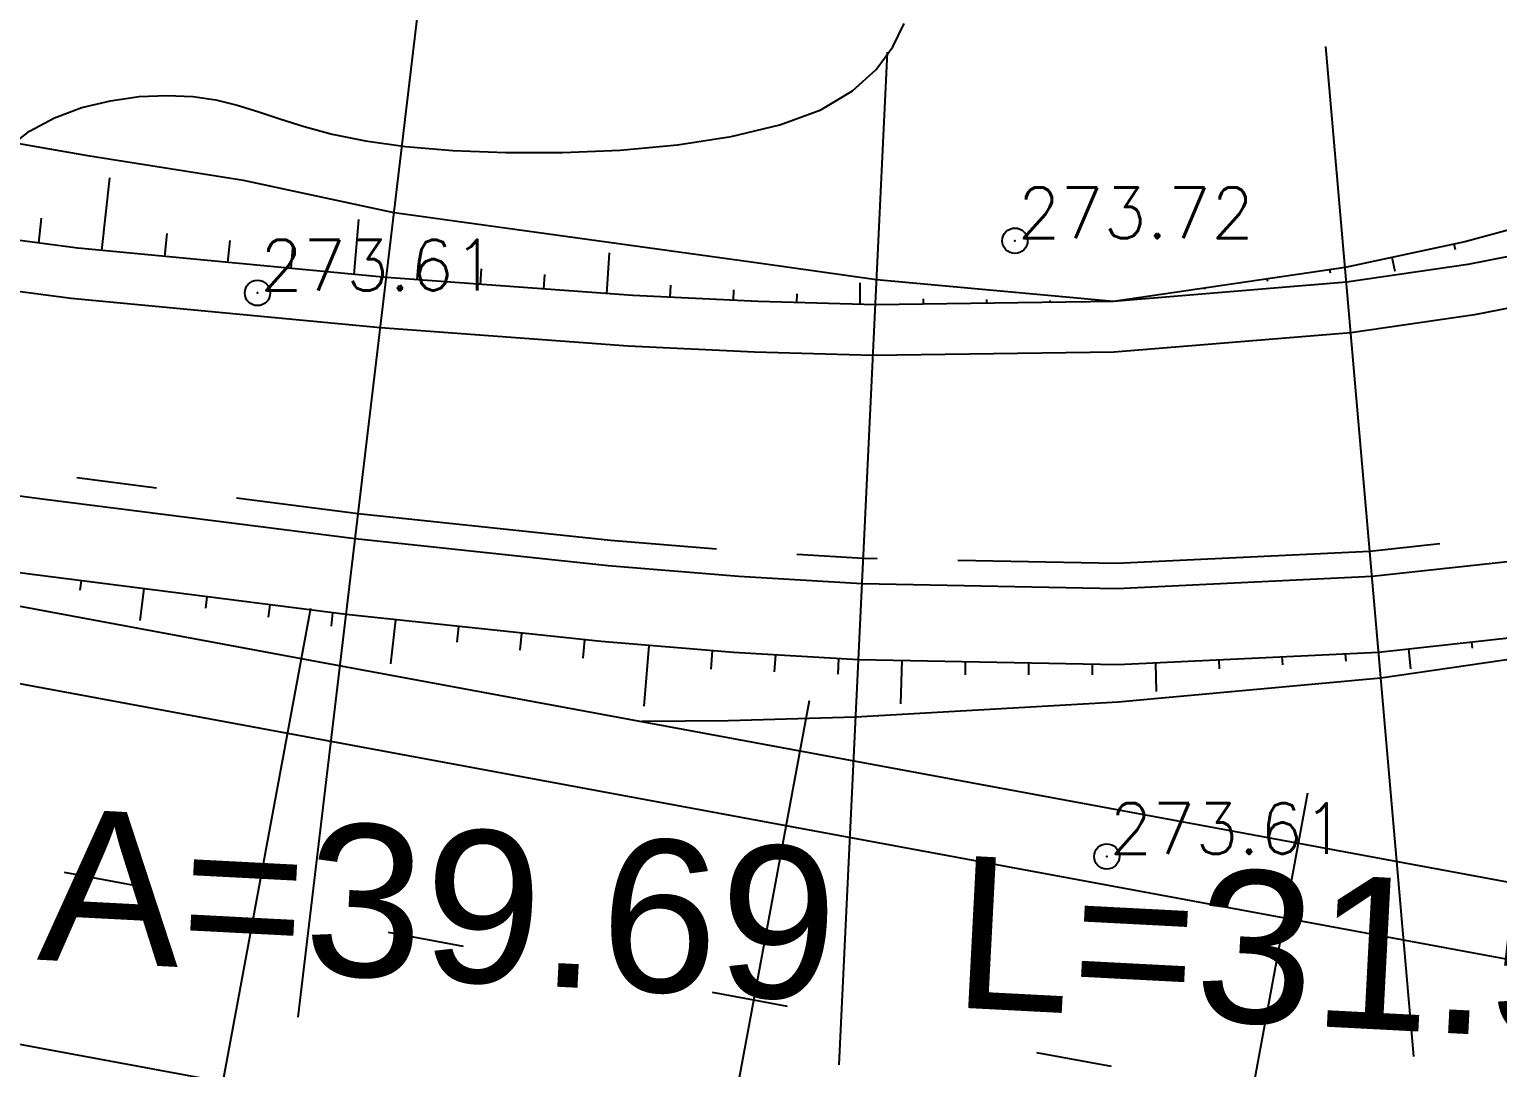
# Model space of a CAD drawing. Header units: millimetres. Extents: x 524954 to 526204, y 9523489 to 9524010.
# Drawn here: x 525500.24 to 525529.2, y 9523635.86 to 9523656.35 of the extents above; entities that cross this region are included whole.
import ezdxf
from ezdxf.enums import TextEntityAlignment as Align

# ---------------------------------------------------------------- set-up
doc = ezdxf.new("R2010")
doc.units = ezdxf.units.MM
doc.header["$PDMODE"] = 32
doc.header["$PDSIZE"] = 0.5
doc.linetypes.add('AXES2', pattern=[28.575, 19.05, -3.175, 3.175, -3.175])
doc.linetypes.add('T1', pattern=[13, 3, -10])
for name, color, linetype in [('CN_02_00', 4, 'Continuous'), ("Route - Bretelle d'entrée - Restitution en plan - Axe", 1, 'AXES2'), ("Route - Bretelle d'entrée - Restitution en plan - GEM_BDG", 7, 'Continuous'), ("Route - Bretelle d'entrée - Restitution en plan - GEM_Berme", 7, 'Continuous'), ("Route - Bretelle d'entrée - Restitution en plan - GEM_Bretelle", 7, 'Continuous'), ("Route - Bretelle d'entrée - Restitution en plan - Talus déblais", 1, 'Continuous'), ("Route - Bretelle d'entrée - Restitution en plan - Talus remblais", 94, 'Continuous'), ("Route - Bretelle d'entrée - Tabulations", 7, 'Continuous'), ("Route - Bretelle d'entrée - Textes - Clothoïdes", 5, 'Continuous'), ('Route - Route de la corniche de Brazzaville - Restitution en plan - GEM_1_2TPC', 7, 'Continuous'), ('Route - Route de la corniche de Brazzaville - Restitution en plan - GEM_Trottoir', 7, 'Continuous'), ('Route - Route de la corniche de Brazzaville - Restitution en plan - GEM_VOIE 1', 7, 'Continuous'), ('Route - Route de la corniche de Brazzaville - Restitution en plan - GEM_VOIE 2', 7, 'Continuous'), ('Route - Route de la corniche de Brazzaville - Tabulations', 7, 'Continuous'), ('TopoAlt', 3, 'Continuous'), ('TOPOJIS', 7, 'Continuous')]:
    doc.layers.add(name, color=color, linetype=linetype)
doc.styles.add('Affichages route', font='arial.ttf', dxfattribs={"height": 0.5})
doc.styles.add('Simplex 1.0', font='Simplex.shx', dxfattribs={"width": 0.99, "height": 1})

# ---------------------------------------------------------------- blocks, each defined once
blk = doc.blocks.new('TCPOINT M')
at = {"color": 0}
blk.add_point((0, 0), dxfattribs=at)
at = {"layer": 'TopoAlt', "style": 'Simplex 1.0', "width": 0.99}
blk.add_attdef('ALT', (0.15, 0.15), '', height=1, dxfattribs=at)
blk = doc.blocks.new('MENSURA_TALSYMm_18')
at = {"layer": "Route - Bretelle d'entrée - Restitution en plan - Talus remblais"}
for p, q in [((525501.666, 9523651.986), (525501.824, 9523653.417)), ((525500.425, 9523652.132), (525500.481, 9523652.621)), ((525506.644, 9523651.513), (525506.736, 9523652.599)), ((525502.911, 9523651.868), (525502.957, 9523652.32)), ((525504.155, 9523651.75), (525504.196, 9523652.182)), ((525505.4, 9523651.632), (525505.435, 9523652.028)), ((525507.889, 9523651.408), (525507.916, 9523651.736)), ((525511.629, 9523651.132), (525511.678, 9523651.937)), ((525509.136, 9523651.316), (525509.159, 9523651.623)), ((525510.383, 9523651.224), (525510.402, 9523651.51)), ((525512.877, 9523651.059), (525512.889, 9523651.299)), ((525514.126, 9523650.998), (525514.134, 9523651.209)), ((525515.375, 9523650.955), (525515.38, 9523651.132)), ((525516.624, 9523650.922), (525516.627, 9523651.347)), ((525517.874, 9523650.927), (525517.874, 9523651.032)), ((525519.124, 9523650.945), (525519.123, 9523651.015)), ((525520.374, 9523650.963), (525520.373, 9523650.998))]:
    blk.add_line(p, q, dxfattribs=at)
blk = doc.blocks.new('MENSURA_TALSYMm_19')
at = {"layer": "Route - Bretelle d'entrée - Restitution en plan - Talus remblais"}
for p, q in [((525488.87, 9523647.081), (525488.872, 9523647.095)), ((525490.107, 9523646.9), (525490.111, 9523646.932)), ((525491.344, 9523646.72), (525491.35, 9523646.769)), ((525492.563, 9523646.405), (525492.59, 9523646.606)), ((525493.818, 9523646.36), (525493.829, 9523646.443)), ((525495.055, 9523646.18), (525495.068, 9523646.281)), ((525496.292, 9523646), (525496.308, 9523646.118)), ((525497.494, 9523645.545), (525497.547, 9523645.955)), ((525498.767, 9523645.639), (525498.786, 9523645.792)), ((525500.004, 9523645.459), (525500.026, 9523645.629)), ((525501.241, 9523645.282), (525501.266, 9523645.47)), ((525502.426, 9523644.686), (525502.506, 9523645.312)), ((525503.718, 9523644.928), (525503.745, 9523645.154)), ((525504.956, 9523644.752), (525504.985, 9523644.996)), ((525506.195, 9523644.575), (525506.225, 9523644.838)), ((525507.37, 9523643.831), (525507.468, 9523644.7)), ((525508.677, 9523644.255), (525508.711, 9523644.567)), ((525509.919, 9523644.097), (525509.954, 9523644.435)), ((525511.161, 9523643.939), (525511.197, 9523644.302))]:
    blk.add_line(p, q, dxfattribs=at)
blk = doc.blocks.new('MENSURA_TALSYMm_20')
at = {"layer": "Route - Bretelle d'entrée - Restitution en plan - Talus remblais"}
for p, q in [((525512.367, 9523642.992), (525512.465, 9523644.191)), ((525528.703, 9523644.141), (525528.687, 9523644.257)), ((525513.684, 9523643.724), (525513.711, 9523644.089)), ((525514.937, 9523643.67), (525514.958, 9523644.006)), ((525516.193, 9523643.624), (525516.206, 9523643.932)), ((525517.427, 9523643.04), (525517.455, 9523643.892)), ((525523.709, 9523643.734), (525523.702, 9523643.905)), ((525524.96, 9523643.808), (525524.95, 9523643.965)), ((525526.21, 9523643.883), (525526.199, 9523644.024)), ((525527.483, 9523643.732), (525527.445, 9523644.121)), ((525518.699, 9523643.612), (525518.705, 9523643.868)), ((525519.954, 9523643.613), (525519.954, 9523643.843)), ((525521.207, 9523643.614), (525521.204, 9523643.819)), ((525522.467, 9523643.282), (525522.453, 9523643.845))]:
    blk.add_line(p, q, dxfattribs=at)
blk = doc.blocks.new('MENSURA_TALSYMm_22')
at = {"layer": "Route - Bretelle d'entrée - Restitution en plan - Talus déblais"}
for p, q in [((525528.366, 9523651.996), (525528.339, 9523652.109)), ((525527.174, 9523651.57), (525527.116, 9523651.849)), ((525524.662, 9523651.375), (525524.653, 9523651.426)), ((525525.903, 9523651.536), (525525.89, 9523651.608)), ((525523.421, 9523651.214), (525523.417, 9523651.244)), ((525522.184, 9523651.034), (525522.18, 9523651.063))]:
    blk.add_line(p, q, dxfattribs=at)

msp = doc.modelspace()

# ---------------------------------------------------------------- linework, layer by layer
at = {"layer": 'CN_02_00', "elevation": 274, "flags": 128}
msp.add_lwpolyline([(525499.815, 9523654.002), (525500.241, 9523654.339), (525500.735, 9523654.604), (525501.275, 9523654.803), (525501.84, 9523654.94), (525502.407, 9523655.02), (525502.955, 9523655.045), (525503.463, 9523655.022), (525503.917, 9523654.954), (525504.335, 9523654.852), (525504.746, 9523654.724), (525505.178, 9523654.58), (525505.657, 9523654.429), (525506.211, 9523654.282), (525506.868, 9523654.148), (525507.655, 9523654.037), (525508.588, 9523653.957), (525509.635, 9523653.915), (525510.752, 9523653.916), (525511.894, 9523653.966), (525513.019, 9523654.069), (525514.082, 9523654.233), (525515.04, 9523654.462), (525515.848, 9523654.761), (525516.475, 9523655.132), (525516.938, 9523655.554), (525517.268, 9523656.005), (525517.494, 9523656.461)], dxfattribs=at)
at = {"layer": "Route - Bretelle d'entrée - Restitution en plan - Axe", "ltscale": 0.5, "flags": 128}
msp.add_lwpolyline([(525576.995, 9523751.051), (525576.401, 9523741.069), (525575.806, 9523731.087), (525575.212, 9523721.104), (525574.618, 9523711.122), (525574.465, 9523708.563), (525573.98, 9523701.143), (525573.523, 9523696.164), (525572.871, 9523691.207), (525571.945, 9523686.294), (525570.671, 9523681.46), (525570.039, 9523679.53), (525569.334, 9523677.625), (525568.167, 9523674.896), (525566.84, 9523672.241), (525564.256, 9523667.963), (525561.866, 9523664.709), (525561.259, 9523663.963), (525557.877, 9523660.283), (525554.145, 9523656.959), (525550.099, 9523654.025), (525545.781, 9523651.508), (525541.233, 9523649.436), (525536.501, 9523647.828), (525534.243, 9523647.241), (525531.96, 9523646.76), (525529.327, 9523646.339), (525526.676, 9523646.048), (525521.683, 9523645.809), (525516.685, 9523645.906), (525514.264, 9523646.051), (525511.698, 9523646.26), (525506.726, 9523646.79), (525500.609, 9523647.569), (525496.808, 9523648.069), (525486.894, 9523649.373), (525476.979, 9523650.676), (525467.064, 9523651.98), (525462.107, 9523652.631), (525457.15, 9523653.283), (525454.892, 9523653.58), (525451.068, 9523654.114), (525447.252, 9523654.708), (525442.327, 9523655.568), (525437.42, 9523656.53), (525432.534, 9523657.592), (525427.672, 9523658.755), (525422.834, 9523660.018)], dxfattribs=at)
at = {"layer": "Route - Bretelle d'entrée - Restitution en plan - GEM_BDG", "flags": 128}
msp.add_lwpolyline([(525529.393, 9523645.844), (525526.72, 9523645.55), (525521.689, 9523645.309), (525516.661, 9523645.407), (525514.229, 9523645.552), (525511.652, 9523645.762), (525506.667, 9523646.294), (525500.544, 9523647.074), (525496.743, 9523647.573)], dxfattribs=at)
at = {"layer": "Route - Bretelle d'entrée - Restitution en plan - GEM_Berme", "flags": 128}
for points in [[(525570.477, 9523675.213), (525569.981, 9523674.055), (525568.601, 9523671.294), (525565.915, 9523666.845), (525563.429, 9523663.461), (525562.797, 9523662.685), (525559.28, 9523658.858), (525555.399, 9523655.401), (525551.191, 9523652.349), (525546.7, 9523649.732), (525541.97, 9523647.577), (525537.049, 9523645.904), (525534.701, 9523645.294), (525532.327, 9523644.794), (525529.593, 9523644.357), (525526.849, 9523644.055), (525521.706, 9523643.809), (525516.589, 9523643.909), (525514.123, 9523644.056), (525511.516, 9523644.268), (525506.489, 9523644.804), (525500.349, 9523645.586), (525496.548, 9523646.086), (525487.817, 9523647.234)], [(525530.952, 9523652.167), (525528.608, 9523651.707), (525526.215, 9523651.358), (525521.624, 9523650.981), (525516.924, 9523650.914), (525514.613, 9523650.975), (525512.14, 9523651.094), (525507.282, 9523651.453), (525501.196, 9523652.031), (525497.395, 9523652.531)]]:
    msp.add_lwpolyline(points, dxfattribs=at)
at = {"layer": "Route - Bretelle d'entrée - Restitution en plan - GEM_Bretelle", "flags": 128}
msp.add_lwpolyline([(525531.136, 9523651.184), (525528.741, 9523650.716), (525526.302, 9523650.362), (525521.635, 9523649.981), (525516.876, 9523649.915), (525514.542, 9523649.977), (525512.049, 9523650.098), (525507.164, 9523650.46), (525501.066, 9523651.039), (525497.264, 9523651.539)], dxfattribs=at)
at = {"layer": "Route - Bretelle d'entrée - Restitution en plan - Talus déblais", "flags": 128}
msp.add_lwpolyline([(525568.672, 9523701.552), (525567.88, 9523696.779), (525567.165, 9523692.104), (525566.388, 9523687.533), (525565.055, 9523683.188), (525564.309, 9523681.525), (525563.501, 9523679.917), (525562.337, 9523677.596), (525561.06, 9523675.348), (525558.649, 9523671.743), (525556.485, 9523669.007), (525555.972, 9523668.355), (525553.032, 9523665.205), (525549.801, 9523662.357), (525546.342, 9523659.79), (525542.68, 9523657.5), (525538.8, 9523655.569), (525534.751, 9523653.967), (525532.81, 9523653.334), (525530.839, 9523652.776), (525528.548, 9523652.154), (525526.19, 9523651.652), (525521.624, 9523650.981)], dxfattribs=at)
at = {"layer": "Route - Bretelle d'entrée - Restitution en plan - Talus remblais", "flags": 128}
for points in [[(525570.281, 9523674.523), (525570.08, 9523674.009), (525568.759, 9523671.209), (525566.282, 9523666.597), (525563.811, 9523663.156), (525563.165, 9523662.38), (525559.495, 9523658.64), (525555.595, 9523655.158), (525551.345, 9523652.113), (525546.808, 9523649.523), (525542.014, 9523647.466), (525542.339, 9523646.647), (525537.065, 9523645.847), (525534.739, 9523645.132), (525532.381, 9523644.5), (525529.648, 9523643.945), (525526.893, 9523643.548), (525521.715, 9523643.071), (525516.535, 9523642.777), (525514.027, 9523642.708), (525512.319, 9523642.692)], [(525521.624, 9523650.981), (525516.948, 9523651.408), (525514.667, 9523651.726), (525507.434, 9523652.726), (525504.462, 9523653.363), (525501.434, 9523653.843), (525499.545, 9523654.176), (525497.65, 9523654.469), (525492.66, 9523654.872), (525487.633, 9523654.994), (525482.662, 9523655.541), (525477.774, 9523656.727), (525472.884, 9523657.89), (525467.974, 9523658.899), (525463.065, 9523659.921), (525458.155, 9523660.929), (525455.915, 9523661.363), (525452.211, 9523661.853), (525448.492, 9523662.269), (525443.736, 9523663.175), (525439.021, 9523664.276), (525434.455, 9523665.602)]]:
    msp.add_lwpolyline(points, dxfattribs=at)
at = {"layer": "Route - Bretelle d'entrée - Tabulations"}
for p, q in [((525505.542, 9523636.86), (525507.91, 9523656.72)), ((525516.207, 9523635.918), (525517.162, 9523655.895)), ((525527.542, 9523636.085), (525525.811, 9523656.01))]:
    msp.add_line(p, q, dxfattribs=at)
at = {"layer": 'Route - Route de la corniche de Brazzaville - Restitution en plan - GEM_1_2TPC', "flags": 128}
msp.add_lwpolyline([(525454.89, 9523644.693), (525464.723, 9523642.87), (525474.555, 9523641.048), (525484.387, 9523639.225), (525494.22, 9523637.402), (525504.052, 9523635.579), (525513.885, 9523633.757), (525523.717, 9523631.934), (525533.55, 9523630.111), (525543.382, 9523628.288), (525553.215, 9523626.465), (525557.315, 9523625.705), (525563.047, 9523624.643), (525572.88, 9523622.82)], dxfattribs=at)
at = {"layer": 'Route - Route de la corniche de Brazzaville - Restitution en plan - GEM_Trottoir', "flags": 128}
msp.add_lwpolyline([(525459.753, 9523652.436), (525466.272, 9523651.228), (525476.104, 9523649.405), (525485.937, 9523647.582), (525495.769, 9523645.76), (525505.602, 9523643.937), (525515.434, 9523642.114), (525525.267, 9523640.291), (525535.099, 9523638.469), (525544.932, 9523636.646), (525554.764, 9523634.823), (525558.864, 9523634.063), (525564.597, 9523633), (525574.429, 9523631.177), (525584.214, 9523629.37), (525589.042, 9523628.53)], dxfattribs=at)
at = {"layer": 'Route - Route de la corniche de Brazzaville - Restitution en plan - GEM_VOIE 1', "linetype": 'T1', "ltscale": 0.5, "flags": 128}
msp.add_lwpolyline([(525228.178, 9523755.698), (525231.492, 9523754.349), (525236.161, 9523752.44), (525240.858, 9523750.43), (525245.515, 9523748.325), (525250.129, 9523746.129), (525254.697, 9523743.84), (525259.219, 9523741.46), (525268.037, 9523736.563), (525276.764, 9523731.681), (525285.491, 9523726.798), (525288.781, 9523724.958), (525294.218, 9523721.916), (525302.945, 9523717.033), (525311.672, 9523712.151), (525320.399, 9523707.268), (525329.126, 9523702.386), (525337.853, 9523697.504), (525346.58, 9523692.621), (525355.307, 9523687.739), (525357.349, 9523686.596), (525364.034, 9523682.856), (525366.028, 9523681.741), (525372.657, 9523677.812), (525376.898, 9523675.365), (525381.19, 9523673.002), (525385.53, 9523670.724), (525389.917, 9523668.533), (525394.35, 9523666.429), (525398.826, 9523664.412), (525403.207, 9523662.542), (525407.901, 9523660.648), (525412.497, 9523658.901), (525417.129, 9523657.246), (525419.258, 9523656.52), (525422.894, 9523655.432), (525426.547, 9523654.399), (525431.304, 9523653.145), (525436.086, 9523651.986), (525440.89, 9523650.923), (525445.714, 9523649.956), (525455.528, 9523648.135), (525465.36, 9523646.312), (525475.193, 9523644.489), (525485.025, 9523642.666), (525494.858, 9523640.843), (525504.69, 9523639.021), (525514.523, 9523637.198), (525524.355, 9523635.375), (525534.188, 9523633.552), (525544.02, 9523631.73), (525553.853, 9523629.907), (525557.953, 9523629.147), (525563.685, 9523628.084), (525573.518, 9523626.261), (525583.33, 9523624.449), (525588.212, 9523623.6), (525593.103, 9523622.805), (525598.003, 9523622.064), (525602.911, 9523621.378), (525607.826, 9523620.746), (525612.748, 9523620.169), (525617.676, 9523619.647), (525622.609, 9523619.179), (525627.548, 9523618.767), (525632.49, 9523618.409), (525637.436, 9523618.106), (525642.386, 9523617.858), (525647.338, 9523617.666), (525652.291, 9523617.528), (525657.246, 9523617.445), (525662.201, 9523617.417), (525667.157, 9523617.445), (525672.112, 9523617.527), (525677.065, 9523617.665), (525682.017, 9523617.857), (525686.966, 9523618.105), (525691.913, 9523618.407), (525696.855, 9523618.765), (525701.794, 9523619.177), (525706.727, 9523619.644), (525711.655, 9523620.166), (525716.577, 9523620.743), (525721.492, 9523621.374), (525726.4, 9523622.06), (525731.3, 9523622.8), (525736.191, 9523623.595), (525741.074, 9523624.444), (525745.946, 9523625.348), (525750.808, 9523626.305), (525755.659, 9523627.316), (525760.499, 9523628.381), (525765.327, 9523629.5), (525770.142, 9523630.673), (525774.943, 9523631.899), (525779.731, 9523633.178), (525784.504, 9523634.51), (525789.262, 9523635.895), (525794.004, 9523637.333), (525798.73, 9523638.824), (525803.439, 9523640.367), (525808.131, 9523641.962), (525812.805, 9523643.609), (525817.46, 9523645.308), (525822.096, 9523647.059), (525826.712, 9523648.861), (525831.308, 9523650.715), (525835.883, 9523652.619), (525840.437, 9523654.574), (525844.968, 9523656.579), (525849.477, 9523658.635), (525853.963, 9523660.74), (525858.426, 9523662.896), (525862.864, 9523665.101), (525867.277, 9523667.355), (525871.665, 9523669.657), (525876.027, 9523672.009), (525880.363, 9523674.409), (525884.671, 9523676.857), (525888.953, 9523679.352), (525893.206, 9523681.895), (525897.431, 9523684.485), (525901.627, 9523687.122), (525905.793, 9523689.805), (525909.929, 9523692.535), (525914.034, 9523695.31), (525918.109, 9523698.131), (525922.152, 9523700.996), (525926.162, 9523703.907), (525930.141, 9523706.862), (525934.086, 9523709.861), (525937.997, 9523712.903), (525941.875, 9523715.989), (525945.718, 9523719.118), (525949.526, 9523722.289), (525953.298, 9523725.502), (525957.035, 9523728.757), (525960.735, 9523732.054), (525964.398, 9523735.391), (525968.024, 9523738.769), (525971.613, 9523742.186), (525975.163, 9523745.644), (525978.674, 9523749.141), (525982.146, 9523752.676), (525985.579, 9523756.25), (525988.972, 9523759.862), (525992.325, 9523763.511), (525995.637, 9523767.198), (525998.907, 9523770.921), (526002.136, 9523774.68), (526005.324, 9523778.474), (526008.468, 9523782.304), (526011.57, 9523786.169), (526014.629, 9523790.067), (526017.645, 9523794), (526020.616, 9523797.966), (526023.544, 9523801.964), (526026.426, 9523805.995), (526029.264, 9523810.058), (526032.056, 9523814.151), (526034.803, 9523818.276), (526037.504, 9523822.431), (526040.158, 9523826.616), (526042.776, 9523830.841), (526048.023, 9523839.354), (526053.27, 9523847.867), (526055.893, 9523852.123), (526058.517, 9523856.38), (526061.707, 9523861.556)], dxfattribs=at)
at = {"layer": 'Route - Route de la corniche de Brazzaville - Restitution en plan - GEM_VOIE 2', "flags": 128}
msp.add_lwpolyline([(525456.166, 9523651.576), (525465.998, 9523649.753), (525475.831, 9523647.93), (525485.663, 9523646.108), (525495.496, 9523644.285), (525505.328, 9523642.462), (525515.161, 9523640.639), (525524.993, 9523638.816), (525534.826, 9523636.994), (525544.658, 9523635.171), (525554.491, 9523633.348), (525558.591, 9523632.588), (525564.323, 9523631.525), (525574.156, 9523629.703)], dxfattribs=at)
at = {"layer": 'Route - Route de la corniche de Brazzaville - Tabulations'}
for p, q in [((525505.784, 9523644.92), (525494.847, 9523585.925)), ((525515.617, 9523643.097), (525504.68, 9523584.103)), ((525525.449, 9523641.275), (525514.512, 9523582.28))]:
    msp.add_line(p, q, dxfattribs=at)

# ---------------------------------------------------------------- block references
at = {"layer": "Route - Bretelle d'entrée - Restitution en plan - Talus déblais"}
msp.add_blockref('MENSURA_TALSYMm_22', (0, 0), dxfattribs=at)
at = {"layer": "Route - Bretelle d'entrée - Restitution en plan - Talus remblais"}
for name in ['MENSURA_TALSYMm_20', 'MENSURA_TALSYMm_18', 'MENSURA_TALSYMm_19']:
    msp.add_blockref(name, (0, 0), dxfattribs=at)
at = {"layer": 'TOPOJIS'}
ref = msp.add_blockref('TCPOINT M', (525519.677, 9523652.177, 273.72), dxfattribs=at)
ref.add_attrib('ALT', '273.72', (525519.727, 9523652.227, 273.72), dxfattribs={"layer": 'TopoAlt', "height": 1, "style": 'Simplex 1.0', "width": 0.99})
ref = msp.add_blockref('TCPOINT M', (525504.738, 9523651.147, 273.61), dxfattribs=at)
ref.add_attrib('ALT', '273.61', (525504.788, 9523651.197, 273.61), dxfattribs={"layer": 'TopoAlt', "height": 1, "style": 'Simplex 1.0', "width": 0.99})
ref = msp.add_blockref('TCPOINT M', (525521.488, 9523640.029, 273.61), dxfattribs=at)
ref.add_attrib('ALT', '273.61', (525521.538, 9523640.079, 273.61), dxfattribs={"layer": 'TopoAlt', "height": 1, "style": 'Simplex 1.0', "width": 0.99})

# ---------------------------------------------------------------- texts
at = {"layer": "Route - Bretelle d'entrée - Textes - Clothoïdes", "style": 'Affichages route'}
msp.add_text('A=39.69  L=31.5', height=3, rotation=357.0221, dxfattribs=at).set_placement((525516.009, 9523640.184), align=Align.TOP_CENTER)

doc.saveas('drawing.dxf')
